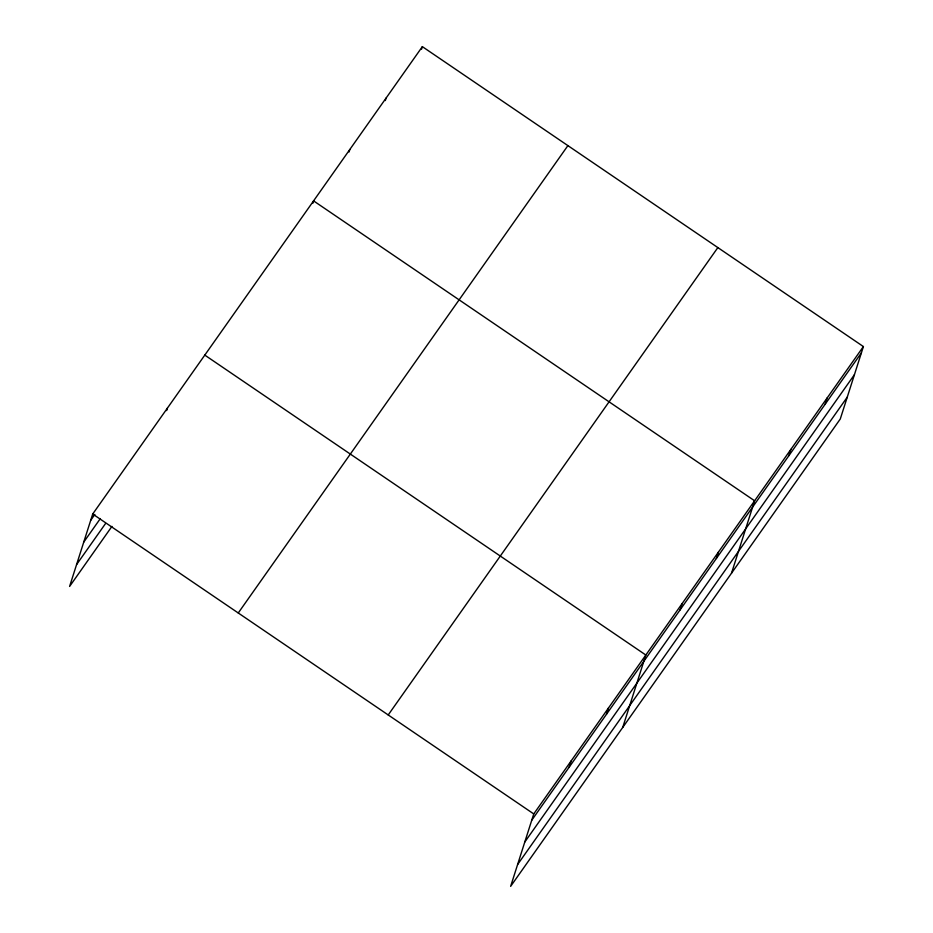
<?xml version="1.0" encoding="UTF-8"?>
<svg xmlns="http://www.w3.org/2000/svg" width="933" height="933" viewBox="0 0 933 933"><rect width="100%" height="100%" fill="white"/><g stroke="black" fill="none" stroke-linecap="round" stroke-linejoin="round"><path stroke-width="1.4" d="M863.398 346.563L533.758 813.926L510.643 886.35L840.283 418.987L863.398 346.563L422.357 46.65L92.717 514.013L69.602 586.437L111.937 526.399M166.634 410.59L167.427 408.083M312.777 203.394L313.57 200.875L754.622 500.799L731.507 573.212M349.035 151.986L349.828 149.467M385.294 100.566L386.099 98.058M421.553 49.157L422.357 46.65M569.118 767.241L571.113 760.966M606.473 714.27L608.479 707.995M622.719 727.448L645.834 655.024L204.793 355.111M680.099 609.89L682.093 603.616M716.357 558.482L718.363 552.208M788.875 455.666L790.881 449.391M825.134 404.257L827.139 397.971M90.711 520.287L94.863 514.41M83.737 542.12L100.344 518.573M76.564 564.605L105.627 523.413M238.253 612.981L567.905 145.618M388.21 714.958L717.85 247.595M531.752 820.212L861.392 352.849M524.789 842.033L854.43 374.669M517.617 864.518L847.257 397.155M92.717 514.013L533.758 813.926"/></g></svg>
